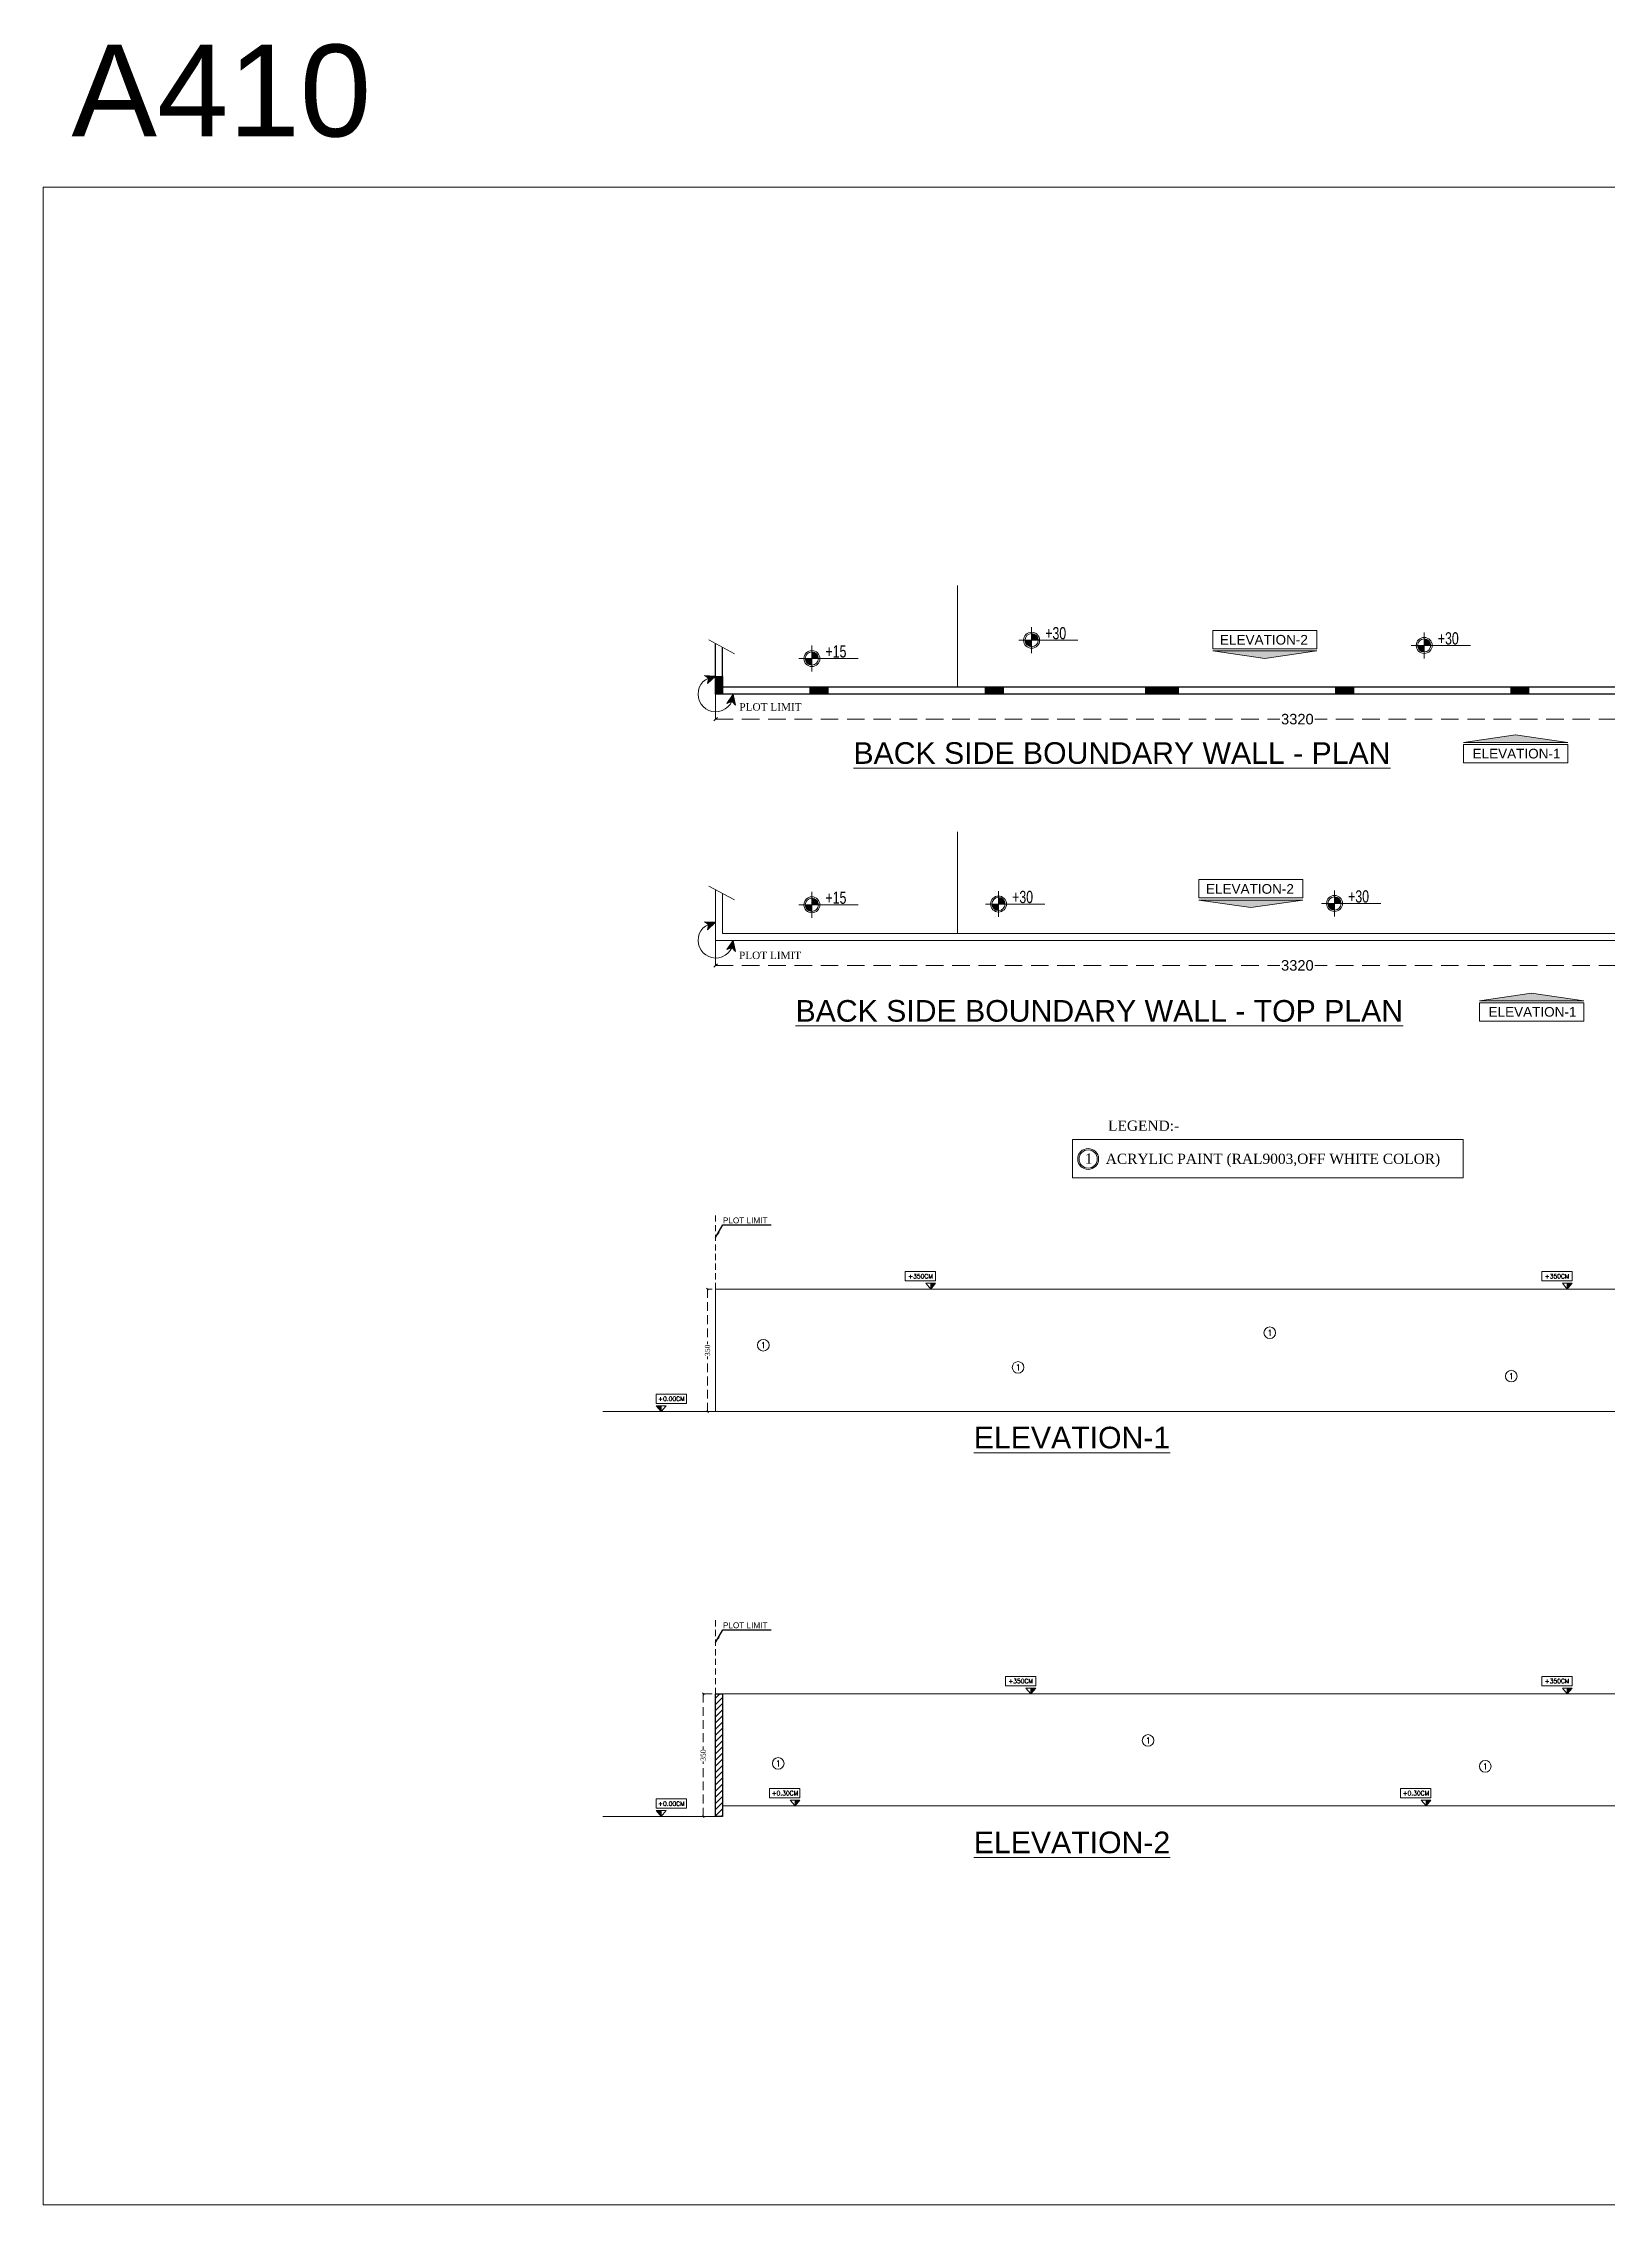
# Model space of a CAD drawing. Header units: inches. Extents: x -114 to 635, y -137 to 57.
# Drawn here: x 290.2 to 334.9, y -113.4 to -51.7 of the extents above; entities that cross this region are included whole.
import ezdxf
from ezdxf.enums import TextEntityAlignment as Align

# ---------------------------------------------------------------- set-up
doc = ezdxf.new("R2010")
doc.units = ezdxf.units.IN
doc.header["$MEASUREMENT"] = 0
doc.header["$PDMODE"] = 98
for name, pattern in [('ABOOD', [0.375, 0.25, -0.125]), ('DASHED', [0.75, 0.5, -0.25]), ('DASHED2', [0.375, 0.25, -0.125])]:
    doc.linetypes.add(name, pattern=pattern)
doc.layers.get('0').update_dxf_attribs({"lineweight": 5})
doc.layers.get('Defpoints').update_dxf_attribs({"lineweight": 5})
for name, color, linetype, lineweight in [('A-ARROW', 1, 'Continuous', 5), ('A-ELEV 02', 32, 'Continuous', 5), ('A-ELEVATION TAG', 230, 'Continuous', 5), ('A-FIN TAG', 1, 'Continuous', 9), ('A-FLOOR LINE', 5, 'Continuous', 20), ('A-HATCH SEC', 8, 'Continuous', 5), ('A-LEVEL TEXT', 3, 'Continuous', 5), ('A-PLOT LIMIT', 1, 'Continuous', 0), ('BORDER A2', 7, 'Continuous', 50), ('BOUNDARY WALL', 3, 'Continuous', 18), ('COLUMNS HATCH', 1, 'Continuous', 5), ('DETAILS DIMENSION', 15, 'Continuous', 5), ('dim', 1, 'Continuous', 9), ('ELEVATION 02', 3, 'Continuous', 18), ('LEVEL SYMBOL', 8, 'Continuous', 5), ('LEVELS', 251, 'Continuous', 5), ('PROPOSED COLUMNS', 6, 'Continuous', 30), ('TEXT2', 7, 'Continuous', 0), ('WALL PROPOSED', 7, 'Continuous', 30)]:
    doc.layers.add(name, color=color, linetype=linetype, lineweight=lineweight)
doc.layers.add('TREE', color=7, linetype='Continuous', lineweight=0, true_color=0x908d89)
doc.styles.add('002-F.FLOOR PLAN$0$xref plans$0$ATTRIBUTE', font='BKANT.TTF')
doc.styles.add('Arial', font='arial.ttf')
doc.styles.add('BORDER', font='times.ttf', dxfattribs={"height": 0.2})
doc.styles.add('COMP', font='complex_.ttf')
doc.styles.add('ROMANS', font='romans.shx', dxfattribs={"width": 0.7})
doc.styles.add('ST', font='times.ttf', dxfattribs={"width": 0.8})
doc.styles.get("Standard").update_dxf_attribs({"font": 'arial.ttf'})
doc.styles.add('TEXTN', font='arial.ttf', dxfattribs={"height": 0.2})
doc.styles.add('TEXTS', font='arial.ttf', dxfattribs={"width": 0.8})
doc.dimstyles.new('RASH PLAN', dxfattribs={"dimtxt": 0.15, "dimasz": 0.05, "dimexe": 0, "dimexo": 0.1, "dimgap": 0.05, "dimtad": 0, "dimdec": 0, "dimlfac": 100, "dimzin": 0, "dimdsep": 46, "dimtxsty": 'ST', "dimblk": 'OBLIQUE', "dimcen": 0.09, "dimclrd": 200, "dimclre": 6, "dimclrt": 1, "dimadec": 0, "dimazin": 0, "dimtfac": 1, "dimtdec": 0, "dimtmove": 1, "dimatfit": 3, "dimldrblk": 'OBLIQUE', "dimfxl": 0, "dimtolj": 1, "dimtzin": 0, "dimlwd": -1, "dimlwe": -1, "dimarcsym": 0})
doc.dimstyles.new('SITE RASH', dxfattribs={"dimtxt": 0.3, "dimasz": 0.1, "dimexe": 0, "dimexo": 0, "dimgap": 0.05, "dimtad": 0, "dimdec": 0, "dimlfac": 100, "dimzin": 0, "dimdsep": 46, "dimtxsty": 'Arial', "dimblk": 'OBLIQUE', "dimcen": 0.05, "dimclrd": 256, "dimclre": 256, "dimclrt": 256, "dimadec": 0, "dimazin": 0, "dimtfac": 10, "dimtdec": 0, "dimtix": 1, "dimtofl": 0, "dimtmove": 1, "dimatfit": 2, "dimldrblk": 'OBLIQUE', "dimfxl": 0.05, "dimtolj": 1, "dimtzin": 0, "dimlwd": -1, "dimlwe": -1, "dimarcsym": 0})
doc.dimstyles.get("Standard").update_dxf_attribs({"dimtxt": 0.18, "dimasz": 0.18, "dimexe": 0.18, "dimexo": 0.0625, "dimgap": 0.09, "dimtad": 0, "dimtih": 1, "dimtoh": 1, "dimdec": 4, "dimzin": 0, "dimdsep": 46, "dimtxsty": 'Standard', "dimcen": 0.09, "dimadec": 0, "dimazin": 0, "dimtfac": 1, "dimtdec": 4, "dimtofl": 0, "dimtmove": 0, "dimatfit": 3, "dimfxl": 1, "dimtolj": 1, "dimtzin": 0, "dimarcsym": 0})

# ---------------------------------------------------------------- blocks, each defined once
blk = doc.blocks.new('_Oblique')
at = {"color": 0, "lineweight": -2}
blk.add_line((-0.5, -0.5), (0.5, 0.5), dxfattribs=at)
blk = doc.blocks.new('*D893')
at = {"layer": 'Defpoints', "color": 0, "transparency": 16777216}
for p in [(309.437, -77.321), (342.637, -77.321), (309.437, -78.036)]:
    blk.add_point(p, dxfattribs=at)
at = {"layer": 'dim', "transparency": 16777216}
for p, q in [((309.437, -77.321), (309.437, -78.036)), ((342.637, -77.321), (342.637, -78.036))]:
    blk.add_line(p, q, dxfattribs=at)
at = {"layer": 'dim', "linetype": 'DASHED', "transparency": 16777216}
for p, q in [((309.437, -78.036), (325.54, -78.036)), ((342.637, -78.036), (326.534, -78.036))]:
    blk.add_line(p, q, dxfattribs=at)
at = {"layer": 'dim', "transparency": 16777216, "xscale": 0.1, "yscale": 0.1, "zscale": 0.1, "rotation": 180}
blk.add_blockref('_Oblique', (309.437, -78.036), dxfattribs=at)
at = {"layer": 'dim', "transparency": 16777216, "xscale": 0.1, "yscale": 0.1, "zscale": 0.1}
blk.add_blockref('_Oblique', (342.637, -78.036), dxfattribs=at)
at = {"layer": 'dim', "transparency": 16777216, "insert": (326.037, -78.036), "char_height": 0.3, "attachment_point": 5, "style": 'Arial'}
blk.add_mtext('\\A1;3320', dxfattribs=at)
blk = doc.blocks.new('*D894')
at = {"layer": 'Defpoints', "color": 0, "transparency": 16777216}
for p in [(309.437, -70.291), (342.637, -70.291), (309.437, -71.006)]:
    blk.add_point(p, dxfattribs=at)
at = {"layer": 'dim', "transparency": 16777216}
for p, q in [((309.437, -70.291), (309.437, -71.006)), ((342.637, -70.291), (342.637, -71.006))]:
    blk.add_line(p, q, dxfattribs=at)
at = {"layer": 'dim', "linetype": 'DASHED', "transparency": 16777216}
for p, q in [((309.437, -71.006), (325.54, -71.006)), ((342.637, -71.006), (326.534, -71.006))]:
    blk.add_line(p, q, dxfattribs=at)
at = {"layer": 'dim', "transparency": 16777216, "xscale": 0.1, "yscale": 0.1, "zscale": 0.1, "rotation": 180}
blk.add_blockref('_Oblique', (309.437, -71.006), dxfattribs=at)
at = {"layer": 'dim', "transparency": 16777216, "xscale": 0.1, "yscale": 0.1, "zscale": 0.1}
blk.add_blockref('_Oblique', (342.637, -71.006), dxfattribs=at)
at = {"layer": 'dim', "transparency": 16777216, "insert": (326.037, -71.006), "char_height": 0.3, "attachment_point": 5, "style": 'Arial'}
blk.add_mtext('\\A1;3320', dxfattribs=at)
blk = doc.blocks.new('002-F.FLOOR PLAN$0$xref plans$0$LVL-PL')
h = blk.add_hatch(color=256)
h.paths.add_polyline_path([(0, 0.123), (0, 0), (0.123, 0, 0.414214)])
h.paths.add_polyline_path([(0, 0), (-0.123, 0, 0.414214), (0, -0.123)])
for p, q in [((0.2, 0), (-0.242, 0)), ((0, 0.242), (0, -0.242)), ((0, 0), (0.865, 0))]:
    blk.add_line(p, q)
for radius in [0.15, 0.123]:
    blk.add_circle((0, 0), radius)
at = {"style": '002-F.FLOOR PLAN$0$xref plans$0$ATTRIBUTE', "width": 0.75, "flags": 12}
for tag, p in [('LEVEL', (0.517, 0.151)), ('POSITION', (0.517, -0.154))]:
    blk.add_attdef(tag, text='', height=0.2, dxfattribs=at).set_placement(p, align=Align.MIDDLE)
blk = doc.blocks.new('TAG-ELE-LVL')
at = {"layer": 'LEVEL SYMBOL'}
for p, q in [((-0.21, 0.35), (-0.21, 0.75)), ((-0.21, 0.75), (1.09, 0.75)), ((-0.21, 0.35), (1.09, 0.35)), ((0, 0), (0, 0.25)), ((1.09, 0.35), (1.09, 0.75))]:
    blk.add_line(p, q, dxfattribs=at)
blk.add_lwpolyline([(0, 0), (0.21, 0.25), (-0.21, 0.25)], close=True, dxfattribs=at)
blk.add_solid([(-0.21, 0.25), (0, 0), (0, 0.25)], dxfattribs=at)
at = {"layer": 'LEVEL SYMBOL', "style": 'TEXTN', "width": 0.75}
blk.add_attdef('-', (0.361, 0.07), '', height=0.175, dxfattribs=at)
at = {"layer": 'LEVELS', "color": 1, "style": 'TEXTS', "width": 0.75}
blk.add_attdef('FLOOR-NAME', text='', height=0.25, dxfattribs=at).set_placement((-0.21, 0.8), align=Align.BOTTOM_LEFT)
blk.add_attdef('LVL', text='', height=0.225, dxfattribs=at).set_placement((0.44, 0.55), align=Align.MIDDLE_CENTER)
blk = doc.blocks.new('FINISHING TAG')
at = {"color": 1}
blk.add_circle((0, 0), 295, dxfattribs=at)
at = {"color": 3, "style": 'COMP'}
blk.add_attdef('0', text='', height=250, dxfattribs=at).set_placement((4, -2), align=Align.MIDDLE)
blk = doc.blocks.new('*D1001')
at = {"layer": 'Defpoints', "color": 0, "transparency": 16777216}
for p in [(309.205, -87.273), (309.437, -87.273), (309.437, -90.773)]:
    blk.add_point(p, dxfattribs=at)
at = {"layer": 'DETAILS DIMENSION', "color": 6, "transparency": 16777216}
for p, q in [((309.337, -87.273), (309.205, -87.273)), ((309.337, -90.773), (309.205, -90.773))]:
    blk.add_line(p, q, dxfattribs=at)
at = {"layer": 'DETAILS DIMENSION', "color": 200, "linetype": 'DASHED2', "transparency": 16777216}
for p, q in [((309.205, -87.273), (309.205, -88.847)), ((309.205, -90.773), (309.205, -89.199))]:
    blk.add_line(p, q, dxfattribs=at)
at = {"layer": 'DETAILS DIMENSION', "color": 200, "transparency": 16777216, "xscale": 0.05, "yscale": 0.05, "zscale": 0.05}
for p, rotation in [((309.205, -87.273), 90), ((309.205, -90.773), 270)]:
    blk.add_blockref('_Oblique', p, dxfattribs=dict(at, rotation=rotation))
at = {"layer": 'DETAILS DIMENSION', "color": 1, "transparency": 16777216, "insert": (309.205, -89.023), "char_height": 0.15, "attachment_point": 5, "rotation": 90, "style": 'ST'}
blk.add_mtext('\\A1;350', dxfattribs=at)
blk = doc.blocks.new('*D1003')
at = {"layer": 'Defpoints', "color": 0, "transparency": 16777216}
for p in [(309.083, -98.83), (309.437, -98.83), (309.437, -102.33)]:
    blk.add_point(p, dxfattribs=at)
at = {"layer": 'DETAILS DIMENSION', "color": 6, "transparency": 16777216}
for p, q in [((309.337, -98.83), (309.083, -98.83)), ((309.337, -102.33), (309.083, -102.33))]:
    blk.add_line(p, q, dxfattribs=at)
at = {"layer": 'DETAILS DIMENSION', "color": 200, "linetype": 'DASHED2', "transparency": 16777216}
for p, q in [((309.083, -98.83), (309.083, -100.404)), ((309.083, -102.33), (309.083, -100.756))]:
    blk.add_line(p, q, dxfattribs=at)
at = {"layer": 'DETAILS DIMENSION', "color": 200, "transparency": 16777216, "xscale": 0.05, "yscale": 0.05, "zscale": 0.05}
for p, rotation in [((309.083, -98.83), 90), ((309.083, -102.33), 270)]:
    blk.add_blockref('_Oblique', p, dxfattribs=dict(at, rotation=rotation))
at = {"layer": 'DETAILS DIMENSION', "color": 1, "transparency": 16777216, "insert": (309.083, -100.58), "char_height": 0.15, "attachment_point": 5, "rotation": 90, "style": 'ST'}
blk.add_mtext('\\A1;350', dxfattribs=at)

msp = doc.modelspace()

# ---------------------------------------------------------------- hatches: boundary and pattern name
at = {"layer": 'A-ELEVATION TAG'}
for points in [[(325.108, -69.271), (326.594, -69.058), (323.622, -69.058)], [(332.266, -71.456), (333.752, -71.669), (330.78, -71.669)], [(324.71, -76.384), (326.196, -76.171), (323.224, -76.171)], [(332.721, -78.828), (334.207, -79.042), (331.235, -79.042)]]:
    msp.add_hatch(color=256, dxfattribs=at).paths.add_polyline_path(points)
at = {"layer": 'A-HATCH SEC', "transparency": 33554687}
h = msp.add_hatch(dxfattribs=at)
h.set_pattern_fill('ANSI31', color=256)
h.set_pattern_definition([(45, (268.34968, -41.0448), (-0.08838835, 0.08838835), [])])
h.paths.add_polyline_path([(309.637, -102.33), (309.437, -102.33), (309.437, -98.83), (309.637, -98.83)])
at = {"layer": 'A-PLOT LIMIT'}
h = msp.add_hatch(color=256, dxfattribs=at)
h.dxf.hatch_style = 1
h.paths.add_polyline_path([(309.201, -69.99), (309.232, -69.837), (309.117, -69.758), (309.437, -69.774)])
h = msp.add_hatch(color=256, dxfattribs=at)
h.dxf.hatch_style = 1
h.paths.add_polyline_path([(310, -70.605), (309.905, -70.503), (309.758, -70.554), (309.94, -70.291)])
h = msp.add_hatch(color=256, dxfattribs=at)
h.dxf.hatch_style = 1
h.paths.add_polyline_path([(309.201, -77.02), (309.232, -76.867), (309.117, -76.788), (309.437, -76.804)])
h = msp.add_hatch(color=256, dxfattribs=at)
h.dxf.hatch_style = 1
h.paths.add_polyline_path([(310, -77.635), (309.905, -77.533), (309.758, -77.584), (309.94, -77.321)])
at = {"layer": 'COLUMNS HATCH'}
for points in [[(309.437, -69.791), (309.637, -69.791), (309.637, -70.291), (309.437, -70.291)], [(312.637, -70.091), (312.637, -70.291), (312.137, -70.291), (312.137, -70.091)], [(317.637, -70.091), (317.637, -70.291), (317.137, -70.291), (317.137, -70.091)], [(322.117, -70.091), (322.117, -70.291), (321.717, -70.291), (321.717, -70.091)], [(322.637, -70.091), (322.637, -70.291), (322.137, -70.291), (322.137, -70.091)], [(327.637, -70.091), (327.637, -70.291), (327.137, -70.291), (327.137, -70.091)], [(332.637, -70.091), (332.637, -70.291), (332.137, -70.291), (332.137, -70.091)]]:
    msp.add_hatch(color=256, dxfattribs=at).paths.add_polyline_path(points)

# ---------------------------------------------------------------- linework, layer by layer
at = {"layer": 'A-ARROW'}
for points in [[(309.437, -69.774), (309.117, -69.758)], [(309.437, -76.804), (309.117, -76.788)]]:
    msp.add_lwpolyline(points, dxfattribs=at)
at = {"layer": 'A-ELEV 02'}
msp.add_line((309.437, -99.03), (309.437, -102.33), dxfattribs=at)
at = {"layer": 'A-ELEVATION TAG'}
for p, q in [((326.594, -69.058), (323.622, -69.058)), ((333.752, -71.669), (330.78, -71.669)), ((326.196, -76.171), (323.224, -76.171)), ((334.207, -79.042), (331.235, -79.042))]:
    msp.add_line(p, q, dxfattribs=at)
for points in [[(326.594, -68.471), (323.622, -68.471), (323.622, -68.996), (326.594, -68.996)], [(333.752, -72.256), (330.78, -72.256), (330.78, -71.731), (333.752, -71.731)], [(326.196, -75.584), (323.224, -75.584), (323.224, -76.108), (326.196, -76.108)], [(334.207, -79.628), (331.235, -79.628), (331.235, -79.104), (334.207, -79.104)]]:
    msp.add_lwpolyline(points, close=True, dxfattribs=at)
for points in [[(326.594, -69.058), (325.108, -69.271), (323.622, -69.058)], [(333.752, -71.669), (332.266, -71.456), (330.78, -71.669)], [(326.196, -76.171), (324.71, -76.384), (323.224, -76.171)], [(334.207, -79.042), (332.721, -78.828), (331.235, -79.042)]]:
    msp.add_lwpolyline(points, dxfattribs=at)
at = {"layer": 'A-FLOOR LINE'}
for p, q in [((346.363, -90.773), (306.216, -90.773)), ((309.637, -102.33), (306.216, -102.33)), ((335.737, -102.03), (309.637, -102.03))]:
    msp.add_line(p, q, dxfattribs=at)
at = {"layer": 'A-PLOT LIMIT', "linetype": 'ABOOD', "ltscale": 0.7}
for p, q in [((309.437, -87.273), (309.437, -85.112)), ((309.437, -98.83), (309.437, -96.669))]:
    msp.add_line(p, q, dxfattribs=at)
at = {"layer": 'A-PLOT LIMIT'}
for points in [[(309.201, -69.99), (309.232, -69.837), (309.117, -69.758), (309.437, -69.774)], [(310, -70.605), (309.905, -70.503), (309.758, -70.554), (309.94, -70.291)], [(309.201, -77.02), (309.232, -76.867), (309.117, -76.788), (309.437, -76.804)], [(310, -77.635), (309.905, -77.533), (309.758, -77.584), (309.94, -77.321)]]:
    msp.add_lwpolyline(points, close=True, dxfattribs=at)
for points in [[(309.758, -70.554), (309.905, -70.503), (310, -70.605)], [(309.758, -77.584), (309.905, -77.533), (310, -77.635)]]:
    msp.add_lwpolyline(points, dxfattribs=at)
for centre in [(309.437, -70.291), (309.437, -77.321)]:
    msp.add_arc(centre, 0.503, 91.66993, 358.19755, dxfattribs=at)
at = {"layer": 'BORDER A2', "lineweight": 5}
msp.add_lwpolyline([(290.25, -113.415), (360.55, -113.415), (360.55, -55.815), (290.25, -55.815)], close=True, dxfattribs=at)
at = {"layer": 'BOUNDARY WALL'}
for points in [[(342.637, -77.321), (309.437, -77.321), (309.437, -75.874)], [(342.437, -75.873), (342.437, -77.121), (309.637, -77.121), (309.637, -75.982)]]:
    msp.add_lwpolyline(points, dxfattribs=at)
at = {"layer": 'dim'}
for p, q in [((309.975, -69.136), (309.242, -68.738)), ((309.975, -76.166), (309.242, -75.768))]:
    msp.add_line(p, q, dxfattribs=at)
at = {"layer": 'ELEVATION 02'}
msp.add_line((309.437, -87.273), (309.437, -90.773), dxfattribs=at)
for points in [[(309.437, -87.273), (342.637, -87.273)], [(309.437, -98.83), (342.637, -98.83)]]:
    msp.add_lwpolyline(points, dxfattribs=at)
at = {"layer": 'PROPOSED COLUMNS'}
for points in [[(309.437, -69.791), (309.637, -69.791), (309.637, -70.291), (309.437, -70.291)], [(312.637, -70.091), (312.637, -70.291), (312.137, -70.291), (312.137, -70.091)], [(317.637, -70.091), (317.637, -70.291), (317.137, -70.291), (317.137, -70.091)], [(322.117, -70.091), (322.117, -70.291), (321.717, -70.291), (321.717, -70.091)], [(322.637, -70.091), (322.637, -70.291), (322.137, -70.291), (322.137, -70.091)], [(327.637, -70.091), (327.637, -70.291), (327.137, -70.291), (327.137, -70.091)], [(332.637, -70.091), (332.637, -70.291), (332.137, -70.291), (332.137, -70.091)]]:
    msp.add_lwpolyline(points, close=True, dxfattribs=at)
at = {"layer": 'TEXT2'}
msp.add_lwpolyline([(319.624, -84.096), (330.772, -84.096), (330.772, -83.003), (319.624, -83.003)], close=True, dxfattribs=at)
for radius in [0.298, 0.261]:
    msp.add_circle((320.067, -83.56), radius, dxfattribs=at)
at = {"layer": 'TREE', "transparency": 33554559}
for points in [[(316.338, -70.091), (316.338, -67.194)], [(316.338, -77.121), (316.338, -74.224)]]:
    msp.add_lwpolyline(points, dxfattribs=at)
at = {"layer": 'WALL PROPOSED'}
for points in [[(342.637, -70.291), (309.437, -70.291), (309.437, -68.844)], [(342.437, -68.843), (342.437, -70.091), (309.637, -70.091), (309.637, -68.952)]]:
    msp.add_lwpolyline(points, dxfattribs=at)
msp.add_lwpolyline([(309.637, -102.33), (309.437, -102.33), (309.437, -98.83), (309.637, -98.83)], close=True, dxfattribs=at)

# ---------------------------------------------------------------- block references
at = {"layer": 'A-FIN TAG'}
ref = msp.add_blockref('FINISHING TAG', (310.797, -88.877), dxfattribs=dict(at, xscale=0.0005631999999877735, yscale=0.0005631999999877735, zscale=0.0005631999999877735))
ref.add_attrib('0', '1', dxfattribs={"layer": '0', "color": 3, "height": 0.169, "style": 'COMP'}).set_placement((310.8, -88.878), align=Align.MIDDLE)
ref = msp.add_blockref('FINISHING TAG', (325.25, -88.522), dxfattribs=dict(at, xscale=0.0005631999999877735, yscale=0.0005631999999877735, zscale=0.0005631999999877735))
ref.add_attrib('0', '1', dxfattribs={"layer": '0', "color": 3, "height": 0.169, "style": 'COMP'}).set_placement((325.253, -88.523), align=Align.MIDDLE)
ref = msp.add_blockref('FINISHING TAG', (318.066, -89.51), dxfattribs=dict(at, xscale=0.0005631999999877735, yscale=0.0005631999999877735, zscale=0.0005631999999877735))
ref.add_attrib('0', '1', dxfattribs={"layer": '0', "color": 3, "height": 0.169, "style": 'COMP'}).set_placement((318.068, -89.511), align=Align.MIDDLE)
ref = msp.add_blockref('FINISHING TAG', (332.141, -89.76), dxfattribs=dict(at, xscale=0.0005631999999877735, yscale=0.0005631999999877735, zscale=0.0005631999999877735))
ref.add_attrib('0', '1', dxfattribs={"layer": '0', "color": 3, "height": 0.169, "style": 'COMP'}).set_placement((332.144, -89.761), align=Align.MIDDLE)
ref = msp.add_blockref('FINISHING TAG', (321.776, -100.16), dxfattribs=dict(at, xscale=0.0005631999999877735, yscale=0.0005631999999877735, zscale=0.0005631999999877735))
ref.add_attrib('0', '1', dxfattribs={"layer": '0', "color": 3, "height": 0.169, "style": 'COMP'}).set_placement((321.778, -100.161), align=Align.MIDDLE)
ref = msp.add_blockref('FINISHING TAG', (311.222, -100.815), dxfattribs=dict(at, xscale=0.0005631999999877735, yscale=0.0005631999999877735, zscale=0.0005631999999877735))
ref.add_attrib('0', '1', dxfattribs={"layer": '0', "color": 3, "height": 0.169, "style": 'COMP'}).set_placement((311.224, -100.816), align=Align.MIDDLE)
ref = msp.add_blockref('FINISHING TAG', (331.398, -100.898), dxfattribs=dict(at, xscale=0.0005631999999877735, yscale=0.0005631999999877735, zscale=0.0005631999999877735))
ref.add_attrib('0', '1', dxfattribs={"layer": '0', "color": 3, "height": 0.169, "style": 'COMP'}).set_placement((331.4, -100.9), align=Align.MIDDLE)
at = {"layer": 'LEVEL SYMBOL', "linetype": 'Continuous', "lineweight": 0}
ref = msp.add_blockref('002-F.FLOOR PLAN$0$xref plans$0$LVL-PL', (318.454, -68.752), dxfattribs=dict(at, xscale=1.524000000000014, yscale=1.524000000000014, zscale=1.524000000000014))
ref.add_attrib('LEVEL', '+30', dxfattribs={"layer": '0', "lineweight": 5, "height": 0.35, "rotation": 360, "style": '002-F.FLOOR PLAN$0$xref plans$0$ATTRIBUTE', "width": 0.75}).set_placement((319.141, -68.551), align=Align.MIDDLE)
ref = msp.add_blockref('002-F.FLOOR PLAN$0$xref plans$0$LVL-PL', (312.183, -69.275), dxfattribs=dict(at, xscale=1.524000000000014, yscale=1.524000000000014, zscale=1.524000000000014))
ref.add_attrib('LEVEL', '+15', dxfattribs={"layer": '0', "lineweight": 5, "height": 0.35, "rotation": 360, "style": '002-F.FLOOR PLAN$0$xref plans$0$ATTRIBUTE', "width": 0.75}).set_placement((312.871, -69.074), align=Align.MIDDLE)
ref = msp.add_blockref('002-F.FLOOR PLAN$0$xref plans$0$LVL-PL', (329.656, -68.9), dxfattribs=dict(at, xscale=1.524000000000014, yscale=1.524000000000014, zscale=1.524000000000014))
ref.add_attrib('LEVEL', '+30', dxfattribs={"layer": '0', "lineweight": 5, "height": 0.35, "rotation": 360, "style": '002-F.FLOOR PLAN$0$xref plans$0$ATTRIBUTE', "width": 0.75}).set_placement((330.344, -68.699), align=Align.MIDDLE)
ref = msp.add_blockref('002-F.FLOOR PLAN$0$xref plans$0$LVL-PL', (327.097, -76.266), dxfattribs=dict(at, xscale=1.524000000000014, yscale=1.524000000000014, zscale=1.524000000000014))
ref.add_attrib('LEVEL', '+30', dxfattribs={"layer": '0', "lineweight": 5, "height": 0.35, "rotation": 360, "style": '002-F.FLOOR PLAN$0$xref plans$0$ATTRIBUTE', "width": 0.75}).set_placement((327.784, -76.066), align=Align.MIDDLE)
ref = msp.add_blockref('002-F.FLOOR PLAN$0$xref plans$0$LVL-PL', (312.183, -76.305), dxfattribs=dict(at, xscale=1.524000000000014, yscale=1.524000000000014, zscale=1.524000000000014))
ref.add_attrib('LEVEL', '+15', dxfattribs={"layer": '0', "lineweight": 5, "height": 0.35, "rotation": 360, "style": '002-F.FLOOR PLAN$0$xref plans$0$ATTRIBUTE', "width": 0.75}).set_placement((312.871, -76.104), align=Align.MIDDLE)
ref = msp.add_blockref('002-F.FLOOR PLAN$0$xref plans$0$LVL-PL', (317.509, -76.282), dxfattribs=dict(at, xscale=1.524000000000014, yscale=1.524000000000014, zscale=1.524000000000014))
ref.add_attrib('LEVEL', '+30', dxfattribs={"layer": '0', "lineweight": 5, "height": 0.35, "rotation": 360, "style": '002-F.FLOOR PLAN$0$xref plans$0$ATTRIBUTE', "width": 0.75}).set_placement((318.197, -76.081), align=Align.MIDDLE)
at = {"layer": 'LEVEL SYMBOL'}
ref = msp.add_blockref('TAG-ELE-LVL', (315.573, -87.274), dxfattribs=dict(at, xscale=-0.6652799999999388, yscale=0.6652799999999388, zscale=0.6652799999999388))
ref.add_attrib('LVL', '+350CM', dxfattribs={"layer": 'A-LEVEL TEXT', "height": 0.125, "style": 'ROMANS'}).set_placement((315.283, -86.908), align=Align.MIDDLE_CENTER)
ref = msp.add_blockref('TAG-ELE-LVL', (333.739, -87.274), dxfattribs=dict(at, xscale=-0.6652799999999388, yscale=0.6652799999999388, zscale=0.6652799999999388))
ref.add_attrib('LVL', '+350CM', dxfattribs={"layer": 'A-LEVEL TEXT', "height": 0.125, "style": 'ROMANS'}).set_placement((333.449, -86.908), align=Align.MIDDLE_CENTER)
ref = msp.add_blockref('TAG-ELE-LVL', (307.884, -90.773, 0), dxfattribs=dict(at, xscale=0.6652799999999388, yscale=0.6652799999999388, zscale=0.6652799999999388))
ref.add_attrib('LVL', '+0.00CM', dxfattribs={"layer": 'A-LEVEL TEXT', "height": 0.125, "style": 'ROMANS'}).set_placement((308.174, -90.407, 0), align=Align.MIDDLE_CENTER)
ref = msp.add_blockref('TAG-ELE-LVL', (318.43, -98.831), dxfattribs=dict(at, xscale=-0.6652799999999388, yscale=0.6652799999999388, zscale=0.6652799999999388))
ref.add_attrib('LVL', '+350CM', dxfattribs={"layer": 'A-LEVEL TEXT', "height": 0.125, "style": 'ROMANS'}).set_placement((318.14, -98.465), align=Align.MIDDLE_CENTER)
ref = msp.add_blockref('TAG-ELE-LVL', (333.739, -98.831), dxfattribs=dict(at, xscale=-0.6652799999999388, yscale=0.6652799999999388, zscale=0.6652799999999388))
ref.add_attrib('LVL', '+350CM', dxfattribs={"layer": 'A-LEVEL TEXT', "height": 0.125, "style": 'ROMANS'}).set_placement((333.449, -98.465), align=Align.MIDDLE_CENTER)
ref = msp.add_blockref('TAG-ELE-LVL', (311.702, -102.03), dxfattribs=dict(at, xscale=-0.6652799999999388, yscale=0.6652799999999388, zscale=0.6652799999999388))
ref.add_attrib('LVL', '+0.30CM', dxfattribs={"layer": 'A-LEVEL TEXT', "height": 0.125, "style": 'ROMANS'}).set_placement((311.413, -101.664), align=Align.MIDDLE_CENTER)
ref = msp.add_blockref('TAG-ELE-LVL', (329.708, -102.03), dxfattribs=dict(at, xscale=-0.6652799999999388, yscale=0.6652799999999388, zscale=0.6652799999999388))
ref.add_attrib('LVL', '+0.30CM', dxfattribs={"layer": 'A-LEVEL TEXT', "height": 0.125, "style": 'ROMANS'}).set_placement((329.419, -101.664), align=Align.MIDDLE_CENTER)
ref = msp.add_blockref('TAG-ELE-LVL', (307.884, -102.33, 0), dxfattribs=dict(at, xscale=0.6652799999999388, yscale=0.6652799999999388, zscale=0.6652799999999388))
ref.add_attrib('LVL', '+0.00CM', dxfattribs={"layer": 'A-LEVEL TEXT', "height": 0.125, "style": 'ROMANS'}).set_placement((308.174, -101.964, 0), align=Align.MIDDLE_CENTER)

# ---------------------------------------------------------------- texts
at = {"layer": 'A-ELEVATION TAG', "style": 'Arial'}
for s, p in [('ELEVATION-2', (325.083, -68.877)), ('ELEVATION-1', (332.291, -72.127)), ('ELEVATION-2', (324.684, -75.989)), ('ELEVATION-1', (332.746, -79.499))]:
    msp.add_text(s, height=0.27616, dxfattribs=at).set_placement(p, align=Align.CENTER)
for s, p in [('%%UBACK SIDE BOUNDARY WALL - PLAN', (313.369, -72.281)), ('%%UBACK SIDE BOUNDARY WALL - TOP PLAN', (311.717, -79.641)), ('%%UELEVATION-1', (316.805, -91.822)), ('%%UELEVATION-2', (316.805, -103.379))]:
    msp.add_text(s, height=0.61699, dxfattribs=at).set_placement(p)
at = {"layer": 'A-LEVEL TEXT', "style": 'Arial'}
for p in [(309.644, -85.398), (309.644, -85.398), (309.644, -96.955), (309.644, -96.955)]:
    msp.add_text('PLOT LIMIT', height=0.1672, dxfattribs=at).set_placement(p)
at = {"layer": 'A-PLOT LIMIT', "style": 'BORDER'}
for p in [(310.115, -70.76), (310.104, -77.854)]:
    msp.add_text('PLOT LIMIT', height=0.2123, rotation=0.01705, dxfattribs=at).set_placement(p)
at = {"layer": 'Defpoints', "insert": (291.053, -51.749), "char_height": 2.6227, "attachment_point": 1, "style": 'Arial'}
msp.add_mtext_dynamic_manual_height_columns('{\\C8;A410}', width=12.60747, gutter_width=4.456, heights=[0], dxfattribs=at)
at = {"layer": 'TEXT2', "style": 'BORDER'}
for s, height, p in [('LEGEND:-', 0.2913, (320.635, -82.756)), ('1', 0.291, (319.971, -83.696)), ('ACRYLIC PAINT (RAL9003,OFF WHITE COLOR)', 0.29127, (320.569, -83.701))]:
    msp.add_text(s, height=height, dxfattribs=at).set_placement(p)

# ---------------------------------------------------------------- dimensions: what is measured, and where the dimension line sits
at = {"layer": 'DETAILS DIMENSION'}
for base, p1, p2, picture, middle in [((309.205, -87.273), (309.437, -90.773), (309.437, -87.273), '*D1001', (309.205, -89.023)), ((309.083, -98.83), (309.437, -102.33), (309.437, -98.83), '*D1003', (309.083, -100.58))]:
    dim = msp.add_linear_dim(base=base, p1=p1, p2=p2, angle=90, dimstyle='RASH PLAN', dxfattribs=at)
    dim.commit()
    dim.dimension.update_dxf_attribs({"geometry": picture, "text_midpoint": middle})
at = {"layer": 'dim', "color": 6}
for base, p1, p2, picture, middle in [((309.437, -71.006), (342.637, -70.291), (309.437, -70.291), '*D894', (326.037, -71.006)), ((309.437, -78.036), (342.637, -77.321), (309.437, -77.321), '*D893', (326.037, -78.036))]:
    dim = msp.add_linear_dim(base=base, p1=p1, p2=p2, angle=180, dimstyle='SITE RASH', dxfattribs=at)
    dim.commit()
    dim.dimension.update_dxf_attribs({"geometry": picture, "text_midpoint": middle})

# ---------------------------------------------------------------- leaders
at = {"layer": 'A-ARROW'}
for points in [[(309.437, -85.806, 0), (309.645, -85.442, 0), (311.017, -85.442, 0)], [(309.437, -85.806, 0), (309.645, -85.442, 0), (311.017, -85.442, 0)], [(309.437, -97.364, 0), (309.645, -97, 0), (311.017, -97, 0)], [(309.437, -97.364, 0), (309.645, -97, 0), (311.017, -97, 0)]]:
    msp.add_leader(points, dimstyle='Standard', override={"dimgap": 0.09, "dimtad": 0, "dimclrd": 256}, dxfattribs=at)

doc.saveas('drawing.dxf')
